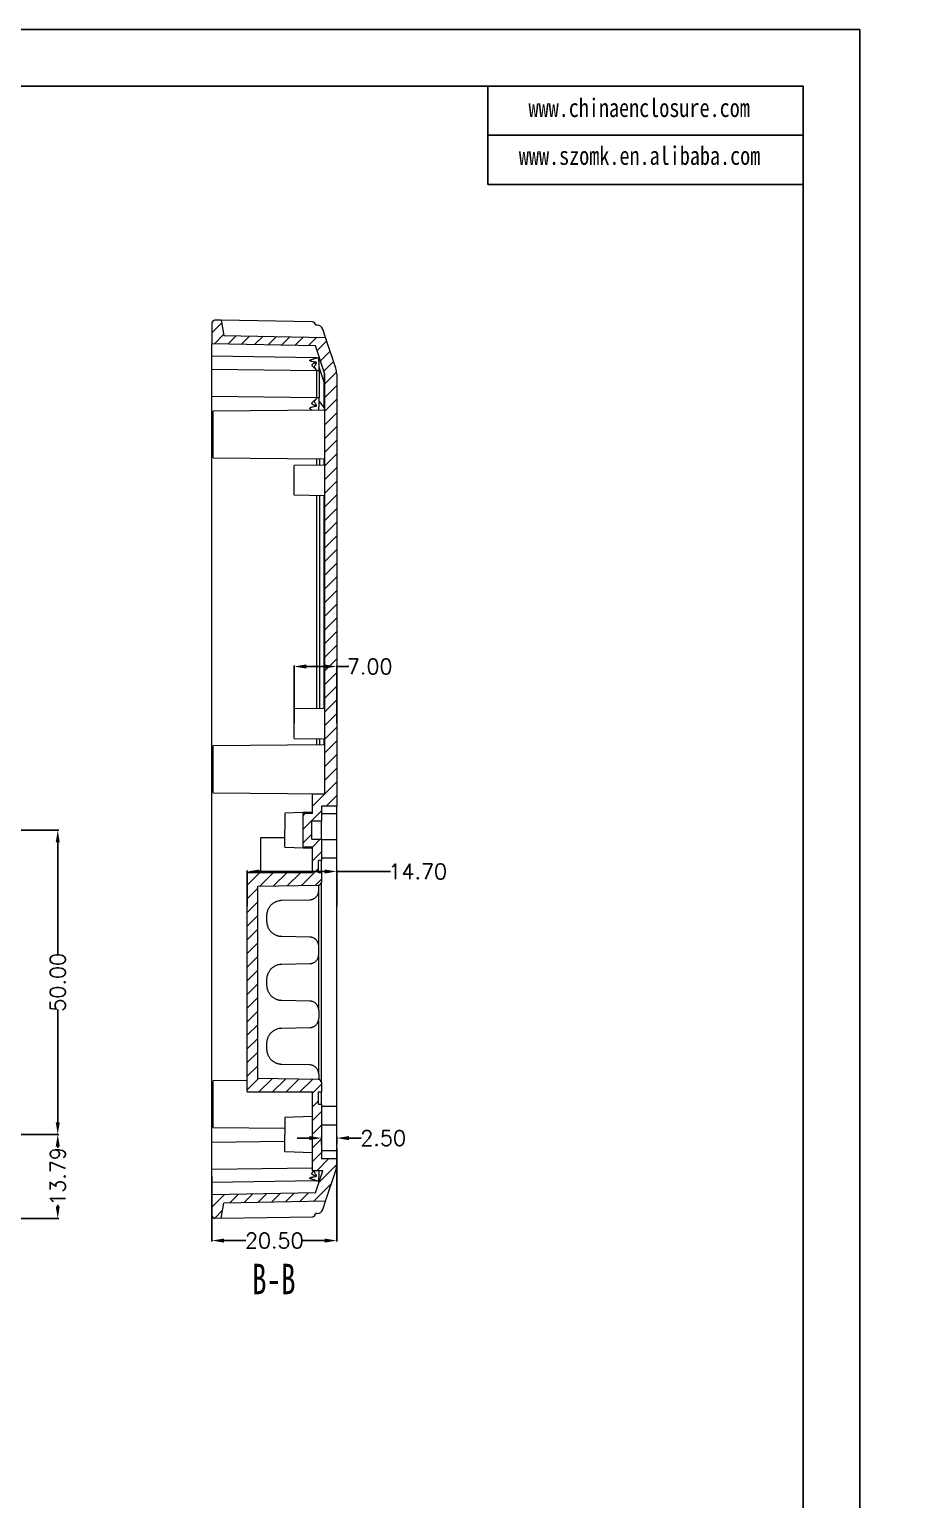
# Model space of a CAD drawing. Header units: inches. Extents: x 1127 to 4647, y 569 to 968.
# Drawn here: x 3706.3 to 3849.5, y 722.5 to 964.1 of the extents above; entities that cross this region are included whole.
import ezdxf

# ---------------------------------------------------------------- set-up
doc = ezdxf.new("R2010")
doc.units = ezdxf.units.IN
doc.layers.add('10', color=7, linetype='Continuous')
doc.layers.add('文字', color=81, linetype='Continuous')
doc.styles.add('SLDTEXTSTYLE6', font='TXT', dxfattribs={"width": 0.7})
doc.styles.get("Standard").update_dxf_attribs({"font": 'txt', "bigfont": 'gbcbig.shx'})
doc.styles.add('宋体', font='', dxfattribs={"width": 0.8, "height": 3.5})
doc.styles.get('宋体').set_extended_font_data('SimSun')
doc.dimstyles.new('2.5', dxfattribs={"dimtxt": 2.5, "dimasz": 2, "dimexe": 0.18, "dimexo": 0.0625, "dimgap": 0.09, "dimtad": 0, "dimzin": 0, "dimdsep": 46, "dimtxsty": 'Standard', "dimcen": 2, "dimadec": 0, "dimazin": 0, "dimtfac": 1, "dimtofl": 0, "dimtmove": 0, "dimatfit": 3, "dimfxl": 1, "dimtolj": 1, "dimtzin": 0, "dimarcsym": 0})

# ---------------------------------------------------------------- blocks, each defined once
blk = doc.blocks.new('*D204')
at = {"color": 0, "lineweight": -2}
for p, q in [((3681.33, 782.48), (3711.13, 782.48)), ((3710.95, 780.48), (3710.95, 780.26)), ((3710.95, 770.69), (3710.95, 770.91)), ((3675.39, 768.69), (3711.13, 768.69)), ((4519.34, 752.72), (4519.34, 719.38)), ((4588.66, 752.72), (4588.66, 719.38)), ((4521.34, 719.56), (4548.91, 719.56)), ((4586.66, 719.56), (4559.09, 719.56))]:
    blk.add_line(p, q, dxfattribs=at)
at = {"color": 0}
for points in [[(3710.62, 780.48), (3711.28, 780.48), (3710.95, 782.48)], [(3710.62, 770.69), (3711.28, 770.69), (3710.95, 768.69)], [(4521.34, 719.89), (4521.34, 719.22), (4519.34, 719.56)], [(4586.66, 719.89), (4586.66, 719.22), (4588.66, 719.56)]]:
    blk.add_solid(points, dxfattribs=at)
at = {"layer": 'Defpoints', "color": 0}
for p in [(3681.26, 782.48), (3710.95, 782.48), (3675.33, 768.69), (4519.34, 752.78), (4588.66, 752.78), (4588.66, 719.56)]:
    blk.add_point(p, dxfattribs=at)
at = {"color": 0, "insert": (3710.95, 775.58), "char_height": 2.5, "attachment_point": 5, "rotation": 90}
blk.add_mtext('\\A1;13.79', dxfattribs=at)
at = {"color": 0, "insert": (4554, 719.56), "char_height": 2.5, "attachment_point": 5}
blk.add_mtext('\\A1;69.32', dxfattribs=at)
blk = doc.blocks.new('*D205')
at = {"color": 0, "lineweight": -2}
for p, q in [((3681.33, 832.48), (3711.13, 832.48)), ((3710.95, 830.48), (3710.95, 811.94)), ((3710.95, 784.48), (3710.95, 803.01)), ((4555.47, 787.24), (4608.05, 787.24)), ((4607.87, 785.24), (4607.87, 771.15)), ((3681.33, 782.48), (3711.13, 782.48)), ((4607.87, 731.92), (4607.87, 760.97)), ((4555.47, 729.92), (4608.05, 729.92))]:
    blk.add_line(p, q, dxfattribs=at)
at = {"color": 0}
for points in [[(3710.62, 830.48), (3711.28, 830.48), (3710.95, 832.48)], [(4607.54, 785.24), (4608.21, 785.24), (4607.87, 787.24)], [(3710.62, 784.48), (3711.28, 784.48), (3710.95, 782.48)], [(4607.54, 731.92), (4608.21, 731.92), (4607.87, 729.92)]]:
    blk.add_solid(points, dxfattribs=at)
at = {"layer": 'Defpoints', "color": 0}
for p in [(3681.26, 832.48), (3710.95, 832.48), (4555.41, 787.24), (4607.87, 787.24), (3681.26, 782.48), (4555.41, 729.92)]:
    blk.add_point(p, dxfattribs=at)
at = {"color": 0, "char_height": 2.5, "attachment_point": 5, "rotation": 90}
for s, insert in [('\\A1;50.00', (3710.95, 807.48)), ('\\A1;57.32', (4607.87, 766.06))]:
    blk.add_mtext(s, dxfattribs=dict(at, insert=insert))
blk = doc.blocks.new('*D206')
at = {"color": 0, "lineweight": -2}
for p, q in [((3628.7, 842.48), (3596.49, 842.48)), ((3596.67, 840.48), (3596.67, 819.65)), ((3596.67, 789.48), (3596.67, 810.31)), ((3610.46, 787.48), (3596.49, 787.48)), ((4531.5, 733.52), (4531.5, 724.5)), ((4576.5, 733.52), (4576.5, 724.5)), ((4533.5, 724.68), (4549.33, 724.68)), ((4574.5, 724.68), (4558.68, 724.68))]:
    blk.add_line(p, q, dxfattribs=at)
at = {"color": 0}
for points in [[(3596.34, 840.48), (3597, 840.48), (3596.67, 842.48)], [(3596.34, 789.48), (3597, 789.48), (3596.67, 787.48)], [(4533.5, 725.01), (4533.5, 724.34), (4531.5, 724.68)], [(4574.5, 725.01), (4574.5, 724.34), (4576.5, 724.68)]]:
    blk.add_solid(points, dxfattribs=at)
at = {"layer": 'Defpoints', "color": 0}
for p in [(3596.67, 842.48), (3628.76, 842.48), (3610.52, 787.48), (4531.5, 733.58), (4576.5, 733.58), (4576.5, 724.68)]:
    blk.add_point(p, dxfattribs=at)
at = {"color": 0, "insert": (3596.67, 814.98), "char_height": 2.5, "attachment_point": 5, "rotation": 90}
blk.add_mtext('\\A1;55.00', dxfattribs=at)
at = {"color": 0, "insert": (4554, 724.68), "char_height": 2.5, "attachment_point": 5}
blk.add_mtext('\\A1;45.00', dxfattribs=at)
blk = doc.blocks.new('*D207')
at = {"color": 0, "lineweight": -2}
for p, q in [((3628.7, 897.48), (3596.31, 897.48)), ((3596.49, 895.48), (3596.49, 874.65)), ((3596.49, 844.48), (3596.49, 865.31)), ((3628.7, 842.48), (3596.31, 842.48)), ((4576.56, 783.58), (4598.41, 783.58)), ((4598.23, 781.58), (4598.23, 763.05)), ((4598.23, 735.58), (4598.23, 754.12)), ((4576.56, 733.58), (4598.41, 733.58))]:
    blk.add_line(p, q, dxfattribs=at)
at = {"color": 0}
for points in [[(3596.16, 895.48), (3596.82, 895.48), (3596.49, 897.48)], [(3596.16, 844.48), (3596.82, 844.48), (3596.49, 842.48)], [(4597.9, 781.58), (4598.56, 781.58), (4598.23, 783.58)], [(4597.9, 735.58), (4598.56, 735.58), (4598.23, 733.58)]]:
    blk.add_solid(points, dxfattribs=at)
at = {"layer": 'Defpoints', "color": 0}
for p in [(3596.49, 897.48), (3628.76, 897.48), (3628.76, 842.48), (4576.5, 783.58), (4598.23, 783.58), (4576.5, 733.58)]:
    blk.add_point(p, dxfattribs=at)
at = {"color": 0, "char_height": 2.5, "attachment_point": 5, "rotation": 90}
for s, insert in [('\\A1;55.00', (3596.49, 869.98)), ('\\A1;50.00', (4598.23, 758.58))]:
    blk.add_mtext(s, dxfattribs=dict(at, insert=insert))
blk = doc.blocks.new('*D208')
at = {"color": 0, "lineweight": -2}
for p, q in [((3628.7, 787.48), (3605.83, 787.48)), ((3606.01, 785.48), (3606.01, 782.76)), ((4531.5, 781.58), (4531.5, 785.58)), ((4529.5, 783.58), (4533.5, 783.58)), ((4533.69, 777.46), (4533.01, 779.34)), ((3606.01, 770.69), (3606.01, 773.41)), ((3636.42, 768.69), (3605.83, 768.69))]:
    blk.add_line(p, q, dxfattribs=at)
at = {"color": 0}
for points in [[(3605.68, 785.48), (3606.35, 785.48), (3606.01, 787.48)], [(4533.33, 779.45), (4532.7, 779.23), (4532.34, 781.23)], [(3605.68, 770.69), (3606.35, 770.69), (3606.01, 768.69)]]:
    blk.add_solid(points, dxfattribs=at)
at = {"layer": 'Defpoints', "color": 0}
for p in [(3606.01, 787.48), (3628.76, 787.48), (4530.66, 785.93), (4532.34, 781.23), (3636.48, 768.69)]:
    blk.add_point(p, dxfattribs=at)
at = {"color": 0, "char_height": 2.5, "attachment_point": 5}
for s, insert, rotation in [('\\A1;18.79', (3606.01, 778.08), 90), ('\\A1;∅5.00', (4535.26, 773.06), 289.6404)]:
    blk.add_mtext(s, dxfattribs=dict(at, insert=insert, rotation=rotation))
blk = doc.blocks.new('*D209')
at = {"color": 0, "lineweight": -2}
for p, q in [((3655.77, 838.27), (3657.16, 835.59)), ((3658.76, 830.48), (3658.76, 834.48)), ((3656.76, 832.48), (3660.76, 832.48)), ((4531.5, 781.58), (4531.5, 785.58)), ((4529.5, 783.58), (4533.5, 783.58)), ((4536.71, 782.6), (4534.74, 782.97))]:
    blk.add_line(p, q, dxfattribs=at)
at = {"color": 0}
for points in [[(3657.45, 835.74), (3656.86, 835.43), (3658.07, 833.81)], [(4534.81, 783.3), (4534.68, 782.64), (4532.78, 783.34)]]:
    blk.add_solid(points, dxfattribs=at)
at = {"layer": 'Defpoints', "color": 0}
for p in [(3658.07, 833.81), (3659.45, 831.15), (4530.22, 783.82), (4532.78, 783.34)]:
    blk.add_point(p, dxfattribs=at)
at = {"color": 0, "char_height": 2.5, "attachment_point": 5}
for s, insert, rotation in [('\\A1;∅3.00', (3653.62, 842.43), 297.335), ('\\A1;∅2.60', (4541.51, 781.69), 349.3004)]:
    blk.add_mtext(s, dxfattribs=dict(at, insert=insert, rotation=rotation))
blk = doc.blocks.new('*D210')
at = {"color": 0, "lineweight": -2}
for p, q in [((3638.45, 838.66), (3637.46, 835.87)), ((3636.26, 830.48), (3636.26, 834.48)), ((3634.26, 832.48), (3638.26, 832.48)), ((4336.59, 744.87), (4336.59, 719.97)), ((4405.9, 744.87), (4405.9, 719.97)), ((4338.59, 720.15), (4366.16, 720.15)), ((4403.9, 720.15), (4376.34, 720.15))]:
    blk.add_line(p, q, dxfattribs=at)
at = {"color": 0}
for points in [[(3637.15, 835.98), (3637.78, 835.76), (3636.8, 833.99)], [(4338.59, 720.48), (4338.59, 719.82), (4336.59, 720.15)], [(4403.9, 720.48), (4403.9, 719.82), (4405.9, 720.15)]]:
    blk.add_solid(points, dxfattribs=at)
at = {"layer": 'Defpoints', "color": 0}
for p in [(3636.8, 833.99), (3635.73, 830.97), (4336.59, 744.93), (4405.9, 744.93), (4405.9, 720.15)]:
    blk.add_point(p, dxfattribs=at)
at = {"color": 0, "insert": (3640.07, 843.26), "char_height": 2.5, "attachment_point": 5, "rotation": 70.5473}
blk.add_mtext('\\A1;∅3.20', dxfattribs=at)
at = {"color": 0, "insert": (4371.25, 720.15), "char_height": 2.5, "attachment_point": 5}
blk.add_mtext('\\A1;69.32', dxfattribs=at)
blk = doc.blocks.new('*D211')
at = {"color": 0, "lineweight": -2}
for p, q in [((3683.58, 837.88), (3686.76, 831.51)), ((3688.76, 825.48), (3688.76, 829.48)), ((3686.76, 827.48), (3690.76, 827.48)), ((4397.73, 787.24), (4429.07, 787.24)), ((4428.89, 785.24), (4428.89, 759.85)), ((4428.89, 731.92), (4428.89, 749.67)), ((4397.73, 729.92), (4429.07, 729.92))]:
    blk.add_line(p, q, dxfattribs=at)
at = {"color": 0}
for points in [[(3687.06, 831.66), (3686.46, 831.36), (3687.65, 829.72)], [(4428.56, 785.24), (4429.23, 785.24), (4428.89, 787.24)], [(4428.56, 731.92), (4429.23, 731.92), (4428.89, 729.92)]]:
    blk.add_solid(points, dxfattribs=at)
at = {"layer": 'Defpoints', "color": 0}
for p in [(3687.65, 829.72), (3689.88, 825.24), (4397.67, 787.24), (4428.89, 787.24), (4397.67, 729.92)]:
    blk.add_point(p, dxfattribs=at)
at = {"color": 0, "char_height": 2.5, "attachment_point": 5}
for s, insert, rotation in [('\\A1;∅5.00', (3681.5, 842.07), 296.4693), ('\\A1;57.32', (4428.89, 754.76), 90)]:
    blk.add_mtext(s, dxfattribs=dict(at, insert=insert, rotation=rotation))
blk = doc.blocks.new('*D212')
at = {"color": 0, "lineweight": -2}
for p, q in [((3749.75, 850.04), (3749.75, 859.55)), ((3751.75, 859.37), (3754.75, 859.37)), ((3756.75, 850.04), (3756.75, 859.55)), ((3756.75, 859.37), (3758.75, 859.37)), ((4401.31, 778.43), (4416.25, 778.43)), ((4416.07, 776.43), (4416.07, 753.96)), ((4416.07, 740.58), (4416.07, 743.78)), ((4401.31, 738.58), (4416.25, 738.58))]:
    blk.add_line(p, q, dxfattribs=at)
at = {"color": 0}
for points in [[(3751.75, 859.71), (3751.75, 859.04), (3749.75, 859.37)], [(3754.75, 859.71), (3754.75, 859.04), (3756.75, 859.37)], [(4415.74, 776.43), (4416.41, 776.43), (4416.07, 778.43)], [(4415.74, 740.58), (4416.41, 740.58), (4416.07, 738.58)]]:
    blk.add_solid(points, dxfattribs=at)
at = {"layer": 'Defpoints', "color": 0}
for p in [(3756.75, 859.37), (3749.75, 849.98), (3756.75, 849.98), (4401.25, 778.43), (4416.07, 778.43), (4401.25, 738.58)]:
    blk.add_point(p, dxfattribs=at)
at = {"color": 0, "insert": (3762.17, 859.37), "char_height": 2.5, "attachment_point": 5}
blk.add_mtext('\\A1;7.00', dxfattribs=at)
at = {"color": 0, "insert": (4416.07, 748.87), "char_height": 2.5, "attachment_point": 5, "rotation": 90}
blk.add_mtext('\\A1;39.85', dxfattribs=at)
blk = doc.blocks.new('*D213')
at = {"color": 0, "lineweight": -2}
for p, q in [((3752.25, 781.89), (3750.25, 781.89)), ((3754.25, 780.82), (3754.25, 782.07)), ((3756.75, 780.82), (3756.75, 782.07)), ((3758.75, 781.89), (3760.75, 781.89)), ((4341.25, 738.52), (4341.25, 723.14)), ((4401.25, 738.52), (4401.25, 723.14)), ((4343.25, 723.32), (4366.78, 723.32)), ((4399.25, 723.32), (4375.71, 723.32))]:
    blk.add_line(p, q, dxfattribs=at)
at = {"color": 0}
for points in [[(3752.25, 782.22), (3752.25, 781.55), (3754.25, 781.89)], [(3758.75, 782.22), (3758.75, 781.55), (3756.75, 781.89)], [(4343.25, 723.66), (4343.25, 722.99), (4341.25, 723.32)], [(4399.25, 723.66), (4399.25, 722.99), (4401.25, 723.32)]]:
    blk.add_solid(points, dxfattribs=at)
at = {"layer": 'Defpoints', "color": 0}
for p in [(3754.25, 780.76), (3756.75, 781.89), (3756.75, 780.76), (4341.25, 738.58), (4401.25, 738.58), (4401.25, 723.32)]:
    blk.add_point(p, dxfattribs=at)
at = {"color": 0, "char_height": 2.5, "attachment_point": 5}
for s, insert in [('\\A1;2.50', (3764.38, 781.89)), ('\\A1;60.00', (4371.25, 723.32))]:
    blk.add_mtext(s, dxfattribs=dict(at, insert=insert))
blk = doc.blocks.new('*D214')
at = {"color": 0, "lineweight": -2}
for p, q in [((3756.75, 780.23), (3756.75, 764.87)), ((3736.25, 775.6), (3736.25, 764.87)), ((3738.25, 765.05), (3741.83, 765.05)), ((3754.75, 765.05), (3751.17, 765.05)), ((4348.75, 733.52), (4348.75, 727.12)), ((4393.75, 733.52), (4393.75, 727.12)), ((4350.75, 727.3), (4366.57, 727.3)), ((4391.75, 727.3), (4375.92, 727.3))]:
    blk.add_line(p, q, dxfattribs=at)
at = {"color": 0}
for points in [[(3738.25, 765.38), (3738.25, 764.71), (3736.25, 765.05)], [(3754.75, 765.38), (3754.75, 764.71), (3756.75, 765.05)], [(4350.75, 727.64), (4350.75, 726.97), (4348.75, 727.3)], [(4391.75, 727.64), (4391.75, 726.97), (4393.75, 727.3)]]:
    blk.add_solid(points, dxfattribs=at)
at = {"layer": 'Defpoints', "color": 0}
for p in [(3756.75, 780.29), (3736.25, 775.67), (3736.25, 765.05), (4348.75, 733.58), (4393.75, 733.58), (4393.75, 727.3)]:
    blk.add_point(p, dxfattribs=at)
at = {"color": 0, "char_height": 2.5, "attachment_point": 5}
for s, insert in [('\\A1;20.50', (3746.5, 765.05)), ('\\A1;45.00', (4371.25, 727.3))]:
    blk.add_mtext(s, dxfattribs=dict(at, insert=insert))
blk = doc.blocks.new('*D215')
at = {"color": 0, "lineweight": -2}
for p, q in [((3742.05, 819.98), (3742.05, 825.87)), ((3744.05, 825.69), (3754.75, 825.69)), ((3756.75, 819.98), (3756.75, 825.87)), ((3756.75, 825.69), (3765.59, 825.69)), ((4393.81, 783.58), (4422.73, 783.58)), ((4422.55, 781.58), (4422.55, 765.42)), ((4422.55, 735.58), (4422.55, 756.49)), ((4393.81, 733.58), (4422.73, 733.58))]:
    blk.add_line(p, q, dxfattribs=at)
at = {"color": 0}
for points in [[(3744.05, 826.02), (3744.05, 825.35), (3742.05, 825.69)], [(3754.75, 826.02), (3754.75, 825.35), (3756.75, 825.69)], [(4422.22, 781.58), (4422.89, 781.58), (4422.55, 783.58)], [(4422.22, 735.58), (4422.89, 735.58), (4422.55, 733.58)]]:
    blk.add_solid(points, dxfattribs=at)
at = {"layer": 'Defpoints', "color": 0}
for p in [(3756.75, 825.69), (3742.05, 819.91), (3756.75, 819.91), (4393.75, 783.58), (4393.75, 733.58), (4422.55, 733.58)]:
    blk.add_point(p, dxfattribs=at)
at = {"color": 0, "insert": (3770.05, 825.69), "char_height": 2.5, "attachment_point": 5}
blk.add_mtext('\\A1;14.70', dxfattribs=at)
at = {"color": 0, "insert": (4422.55, 760.96), "char_height": 2.5, "attachment_point": 5, "rotation": 90}
blk.add_mtext('\\A1;50.00', dxfattribs=at)

msp = doc.modelspace()

# ---------------------------------------------------------------- hatches: boundary and pattern name
at = {"linetype": 'Continuous', "lineweight": 0}
h = msp.add_hatch(dxfattribs=at)
h.set_pattern_fill('ANSI31', color=4, scale=0.5, style=0)
edge = h.paths.add_edge_path(flags=0)
edge.add_line((3738.217, 913.744), (3737.761, 916.252))
edge.add_line((3737.761, 916.252), (3736.76, 916.27))
edge.add_arc((3736.751, 915.77), 0.5, 89, 180)
edge.add_line((3736.251, 915.77), (3736.251, 912.378))
edge.add_line((3736.251, 912.378), (3753.266, 912.081))
edge.add_line((3753.266, 912.081), (3754.7, 907.751))
edge.add_arc((3753.751, 907.437), 1, 0, 18.33287, ccw=False)
edge.add_line((3754.751, 907.437), (3754.751, 838.437))
edge.add_line((3754.751, 838.437), (3752.751, 838.437))
edge.add_line((3752.751, 838.437), (3752.751, 835.229))
edge.add_line((3752.751, 835.229), (3751.251, 835.229))
edge.add_line((3751.251, 835.229), (3751.251, 829.729))
edge.add_line((3751.251, 829.729), (3752.751, 829.729))
edge.add_line((3752.751, 829.729), (3752.751, 825.479))
edge.add_line((3752.751, 825.479), (3742.051, 825.479))
edge.add_line((3742.051, 825.479), (3742.051, 789.479))
edge.add_line((3742.051, 789.479), (3752.751, 789.479))
edge.add_line((3752.751, 789.479), (3752.751, 776.521))
edge.add_line((3752.751, 776.521), (3754.473, 776.521))
edge.add_line((3754.473, 776.521), (3753.266, 772.876))
edge.add_line((3753.266, 772.876), (3736.251, 772.579))
edge.add_line((3736.251, 772.579), (3736.251, 769.187))
edge.add_arc((3736.751, 769.187), 0.5, 180, 271)
edge.add_line((3736.76, 768.687), (3737.761, 768.705))
edge.add_line((3737.761, 768.705), (3738.217, 771.213))
edge.add_line((3738.217, 771.213), (3754.918, 771.505))
edge.add_line((3754.918, 771.505), (3756.599, 776.577))
edge.add_arc((3753.751, 777.521), 3, 341.66713, 360)
edge.add_line((3756.751, 777.521), (3756.751, 778.521))
edge.add_line((3756.751, 778.521), (3754.251, 778.521))
edge.add_line((3754.251, 778.521), (3754.251, 787.479))
edge.add_line((3754.251, 787.479), (3753.751, 787.479))
edge.add_line((3753.751, 787.479), (3753.751, 789.479))
edge.add_line((3753.751, 789.479), (3754.251, 789.479))
edge.add_line((3754.251, 789.479), (3754.251, 791.002))
edge.add_arc((3753.751, 791.002), 0.5, 0, 89)
edge.add_line((3753.76, 791.502), (3743.801, 791.676))
edge.add_line((3743.801, 791.676), (3743.801, 823.282))
edge.add_line((3743.801, 823.282), (3753.76, 823.455))
edge.add_arc((3753.751, 823.955), 0.5, 271, 360)
edge.add_line((3754.251, 823.955), (3754.251, 825.479))
edge.add_line((3754.251, 825.479), (3753.751, 825.479))
edge.add_line((3753.751, 825.479), (3753.751, 827.479))
edge.add_line((3753.751, 827.479), (3754.251, 827.479))
edge.add_line((3754.251, 827.479), (3754.251, 830.979))
edge.add_line((3754.251, 830.979), (3752.651, 830.979))
edge.add_line((3752.651, 830.979), (3752.651, 833.979))
edge.add_line((3752.651, 833.979), (3754.251, 833.979))
edge.add_line((3754.251, 833.979), (3754.251, 836.437))
edge.add_line((3754.251, 836.437), (3756.751, 836.437))
edge.add_line((3756.751, 836.437), (3756.751, 907.437))
edge.add_arc((3753.751, 907.437), 3, 0, 18.33287)
edge.add_line((3756.599, 908.38), (3754.918, 913.452))
edge.add_line((3754.918, 913.452), (3738.217, 913.744))

# ---------------------------------------------------------------- linework, layer by layer
for p, q in [((3289.505, 964.052), (3842.625, 964.052)), ((3842.625, 964.052), (3842.625, 572.957)), ((3303.818, 954.74), (3833.314, 954.74)), ((3781.581, 954.74), (3781.581, 938.574)), ((3833.314, 954.74), (3833.314, 582.269)), ((3781.581, 946.657), (3833.314, 946.657)), ((3781.581, 938.574), (3833.314, 938.574))]:
    msp.add_line(p, q)
at = {"color": 7, "linetype": 'Continuous', "lineweight": 15}
for p, q in [((3736.251, 915.77), (3736.251, 912.378)), ((3737.761, 916.252), (3736.76, 916.27)), ((3737.761, 916.252), (3738.217, 913.744)), ((3752.76, 915.991), (3737.761, 916.252)), ((3738.217, 913.744), (3754.918, 913.452)), ((3753.251, 915.491), (3753.251, 915.482)), ((3753.543, 915.477), (3753.251, 915.482)), ((3754.918, 913.452), (3754.474, 914.791)), ((3756.599, 908.38), (3754.918, 913.452)), ((3753.266, 912.081), (3736.251, 912.378)), ((3736.251, 910.379), (3736.251, 912.378)), ((3754.7, 907.751), (3753.266, 912.081)), ((3753.438, 910.079), (3736.251, 910.379)), ((3753.438, 910.079), (3753.929, 910.079)), ((3754.701, 906.096), (3753.883, 908.565)), ((3753.883, 907.991), (3753.883, 908.565)), ((3736.251, 908.203), (3753.438, 907.991)), ((3736.251, 903.715), (3736.251, 908.203)), ((3753.438, 907.991), (3753.883, 907.991)), ((3753.438, 907.991), (3753.438, 903.503)), ((3753.883, 907.991), (3753.883, 903.503)), ((3754.701, 901.898), (3754.701, 906.096)), ((3754.751, 907.437), (3754.751, 838.437)), ((3756.751, 907.437), (3756.751, 836.437)), ((3753.438, 903.503), (3736.251, 903.715)), ((3753.883, 903.503), (3753.438, 903.503)), ((3753.883, 902.93), (3753.883, 903.503)), ((3754.751, 901.479), (3736.448, 901.319)), ((3753.883, 902.93), (3754.701, 901.898)), ((3736.251, 784.494), (3736.251, 900.463)), ((3736.448, 893.638), (3754.751, 893.479)), ((3754.751, 892.479), (3749.748, 892.391)), ((3753.929, 893.486), (3753.929, 892.464)), ((3749.748, 887.566), (3754.751, 887.479)), ((3753.929, 887.493), (3753.929, 852.464)), ((3754.751, 852.479), (3749.748, 852.391)), ((3754.751, 846.479), (3736.448, 846.319)), ((3749.748, 847.566), (3754.751, 847.479)), ((3753.929, 847.493), (3753.929, 846.471)), ((3736.448, 838.638), (3754.751, 838.479)), ((3752.751, 835.229), (3752.751, 838.437)), ((3752.751, 838.437), (3754.751, 838.437)), ((3753.929, 838.486), (3753.929, 838.437)), ((3756.751, 836.437), (3754.251, 836.437)), ((3754.251, 836.437), (3754.251, 833.979)), ((3752.751, 835.426), (3748.248, 835.269)), ((3748.251, 835.269), (3748.251, 832.479)), ((3751.251, 829.729), (3751.251, 835.229)), ((3752.751, 835.229), (3751.251, 835.229)), ((3754.251, 833.979), (3752.651, 833.979)), ((3752.651, 830.979), (3752.651, 833.979)), ((3756.751, 835.167), (3754.251, 835.167)), ((3754.251, 830.979), (3754.251, 833.979)), ((3756.751, 830.969), (3756.751, 835.167)), ((3748.251, 831.229), (3744.251, 831.229)), ((3752.651, 830.979), (3754.251, 830.979)), ((3754.251, 830.979), (3754.251, 827.479)), ((3748.248, 829.688), (3752.751, 829.531)), ((3751.251, 829.729), (3752.751, 829.729)), ((3752.751, 825.479), (3752.751, 829.729)), ((3754.251, 830.969), (3756.751, 830.969)), ((3754.251, 827.479), (3753.751, 827.479)), ((3753.751, 825.479), (3753.751, 827.479)), ((3756.751, 827.899), (3754.251, 827.899)), ((3754.251, 825.479), (3754.251, 827.479)), ((3756.751, 787.059), (3756.751, 827.899)), ((3742.051, 789.479), (3742.051, 825.479)), ((3752.751, 825.479), (3742.051, 825.479)), ((3754.251, 825.479), (3753.751, 825.479)), ((3754.251, 825.479), (3754.251, 823.955)), ((3754.263, 825.018), (3754.251, 825.018)), ((3754.251, 791.002), (3754.251, 823.955)), ((3743.801, 823.282), (3753.76, 823.455)), ((3743.801, 791.676), (3743.801, 823.282)), ((3753.801, 822.553), (3753.801, 823.458)), ((3747.757, 820.973), (3752.327, 821.053)), ((3745.301, 817.484), (3745.301, 818.474)), ((3752.327, 814.904), (3747.757, 814.984)), ((3753.801, 812.053), (3753.801, 813.405)), ((3747.757, 810.473), (3752.327, 810.553)), ((3745.301, 806.984), (3745.301, 807.974)), ((3752.327, 804.404), (3747.757, 804.484)), ((3753.801, 802.905), (3753.801, 801.553)), ((3747.757, 799.973), (3752.327, 800.053)), ((3745.301, 796.484), (3745.301, 797.474)), ((3752.327, 793.904), (3747.757, 793.984)), ((3753.801, 792.405), (3753.801, 791.499)), ((3742.051, 791.368), (3736.448, 791.319)), ((3753.76, 791.502), (3743.801, 791.676)), ((3754.251, 791.002), (3754.251, 789.479)), ((3742.051, 789.479), (3752.751, 789.479)), ((3752.751, 776.521), (3752.751, 789.479)), ((3753.751, 789.479), (3754.251, 789.479)), ((3753.751, 787.479), (3753.751, 789.479)), ((3754.251, 789.888), (3754.263, 789.889)), ((3754.251, 787.479), (3754.251, 789.479)), ((3752.751, 785.426), (3748.248, 785.269)), ((3748.251, 785.269), (3748.251, 782.479)), ((3753.751, 787.479), (3754.251, 787.479)), ((3754.251, 787.479), (3754.251, 778.521)), ((3756.751, 787.059), (3754.251, 787.059)), ((3736.448, 783.638), (3748.251, 783.535)), ((3756.751, 783.988), (3754.251, 783.988)), ((3756.751, 779.79), (3756.751, 783.988)), ((3736.251, 776.754), (3736.251, 781.242)), ((3748.248, 779.688), (3752.751, 779.531)), ((3756.751, 779.79), (3754.251, 779.79)), ((3754.251, 778.521), (3756.751, 778.521)), ((3756.751, 778.521), (3756.751, 777.521)), ((3754.473, 776.521), (3752.751, 776.521)), ((3753.266, 772.876), (3754.473, 776.521)), ((3753.883, 776.392), (3753.883, 776.521)), ((3754.918, 771.505), (3756.599, 776.577)), ((3753.438, 774.879), (3736.251, 774.579)), ((3736.251, 772.579), (3736.251, 774.579)), ((3753.438, 774.879), (3753.929, 774.879)), ((3753.266, 772.876), (3736.251, 772.579)), ((3736.251, 772.579), (3736.251, 769.187)), ((3737.761, 768.705), (3738.217, 771.213)), ((3754.918, 771.505), (3738.217, 771.213)), ((3754.474, 770.166), (3754.918, 771.505)), ((3737.761, 768.705), (3736.76, 768.687)), ((3737.761, 768.705), (3752.76, 768.967)), ((3753.543, 769.48), (3753.251, 769.475)), ((3753.251, 769.467), (3753.251, 769.475))]:
    msp.add_line(p, q, dxfattribs=at)
at = {"color": 8, "linetype": 'Continuous', "lineweight": 15}
for p, q in [((3754.701, 901.898), (3754.703, 901.478)), ((3736.251, 900.463), (3736.451, 900.463)), ((3753.438, 893.49), (3753.438, 892.456)), ((3754.7, 892.478), (3754.7, 893.479)), ((3753.438, 887.502), (3753.438, 852.456)), ((3754.7, 852.478), (3754.7, 887.48)), ((3753.438, 847.502), (3753.438, 846.467)), ((3754.7, 846.478), (3754.7, 847.48)), ((3753.438, 838.49), (3753.438, 838.437)), ((3754.7, 838.437), (3754.7, 838.479)), ((3753.751, 822.288), (3753.751, 813.669)), ((3753.751, 811.788), (3753.751, 803.169)), ((3753.751, 801.288), (3753.751, 792.669)), ((3736.451, 784.494), (3736.251, 784.494)), ((3736.251, 781.242), (3748.251, 781.39)), ((3752.751, 776.958), (3736.251, 776.754)), ((3753.883, 776.392), (3753.925, 776.521))]:
    msp.add_line(p, q, dxfattribs=at)
at = {"color": 7, "linetype": 'Continuous', "lineweight": 15}
for centre, radius, start, end in [((3736.751, 915.77), 0.5, 89, 180), ((3752.751, 915.491), 0.5, 0, 89), ((3753.525, 914.477), 1, 18.33287, 89), ((3753.751, 907.437), 3, 0, 18.33287), ((3753.751, 907.437), 1, 0, 18.33287), ((3754.229, 905.872), 0.522, 0.24538, 25.40448), ((3754.229, 901.674), 0.522, 0.24538, 25.40448), ((3753.751, 823.955), 0.5, 271, 0), ((3753.751, 791.002), 0.5, 0, 89), ((3753.751, 777.521), 3, 341.66713, 0), ((3736.751, 769.187), 0.5, 180, 271), ((3753.525, 770.48), 1, 271, 341.66713)]:
    msp.add_arc(centre, radius, start, end, dxfattribs=at)
for points, knots in [([(3736.251, 908.203), (3736.251, 908.316), (3736.251, 908.539), (3736.251, 908.819), (3736.251, 909.044), (3736.251, 909.214), (3736.251, 909.385), (3736.251, 909.734), (3736.251, 910.057), (3736.251, 910.254), (3736.251, 910.325), (3736.251, 910.37), (3736.251, 910.376), (3736.251, 910.379)], [0, 0, 0, 0, 0.1185113, 0.2362249, 0.294292, 0.3523592, 0.4112761, 0.4725006, 0.7336948, 0.8000569, 0.8671636, 0.9336847, 1, 1, 1, 1]), ([(3753.417, 909.337), (3753.366, 909.348), (3753.243, 909.375), (3752.994, 909.419), (3752.763, 909.461), (3752.584, 909.509), (3752.494, 909.537), (3752.415, 909.569), (3752.355, 909.608), (3752.329, 909.647), (3752.338, 909.686), (3752.376, 909.72), (3752.438, 909.754), (3752.51, 909.783), (3752.593, 909.811), (3752.702, 909.844), (3752.844, 909.882), (3752.995, 909.929), (3753.129, 909.976), (3753.244, 910.017), (3753.332, 910.048), (3753.393, 910.067), (3753.431, 910.077), (3753.436, 910.078), (3753.438, 910.079)], [0, 0, 0, 0, 0.05207998, 0.12422486, 0.24856392, 0.28291497, 0.31092647, 0.34571166, 0.3732176, 0.39308895, 0.4128077, 0.43613736, 0.46346019, 0.49907117, 0.52563474, 0.56205335, 0.62494584, 0.688179, 0.74975951, 0.81291496, 0.87472714, 0.92148731, 0.96293297, 1, 1, 1, 1]), ([(3753.438, 907.991), (3753.437, 908.004), (3753.435, 908.03), (3753.422, 908.07), (3753.401, 908.112), (3753.371, 908.155), (3753.323, 908.212), (3753.246, 908.286), (3753.145, 908.371), (3753.035, 908.458), (3752.928, 908.546), (3752.832, 908.635), (3752.746, 908.731), (3752.691, 908.833), (3752.689, 908.944), (3752.754, 909.046), (3752.861, 909.126), (3752.99, 909.193), (3753.123, 909.247), (3753.268, 909.295), (3753.365, 909.322), (3753.417, 909.337)], [0, 0, 0, 0, 0.0213406, 0.0441611, 0.0688689, 0.095786, 0.1251615, 0.1798695, 0.2504992, 0.3132935, 0.3760151, 0.4456064, 0.5013506, 0.5683108, 0.6262152, 0.6838914, 0.7512213, 0.8092976, 0.8755545, 0.9328639, 1, 1, 1, 1]), ([(3753.438, 907.991), (3753.437, 908.004), (3753.436, 908.032), (3753.425, 908.074), (3753.407, 908.119), (3753.379, 908.172), (3753.333, 908.242), (3753.273, 908.326), (3753.212, 908.412), (3753.145, 908.522), (3753.097, 908.67), (3753.169, 908.817), (3753.246, 908.924), (3753.308, 909.005), (3753.365, 909.085), (3753.41, 909.169), (3753.434, 909.254), (3753.423, 909.31), (3753.417, 909.337)], [0, 0, 0, 0, 0.0275472, 0.0573947, 0.0898688, 0.1252218, 0.175165, 0.2505149, 0.3224978, 0.3757985, 0.5000743, 0.6246946, 0.6874597, 0.7503333, 0.8184192, 0.8756884, 0.9402479, 1, 1, 1, 1]), ([(3753.883, 908.565), (3753.882, 908.653), (3753.88, 908.831), (3753.871, 909.052), (3753.86, 909.23), (3753.851, 909.352), (3753.84, 909.484), (3753.832, 909.628), (3753.824, 909.78), (3753.824, 909.911), (3753.831, 910.006), (3753.844, 910.067), (3753.858, 910.075), (3753.866, 910.079)], [0, 0, 0, 0, 0.1253213, 0.2509605, 0.3145364, 0.3764371, 0.4252124, 0.5011569, 0.6007073, 0.700438, 0.8003136, 0.9002042, 1, 1, 1, 1]), ([(3736.251, 900.463), (3736.251, 900.508), (3736.251, 900.597), (3736.251, 900.73), (3736.251, 900.863), (3736.251, 901.039), (3736.251, 901.255), (3736.251, 901.574), (3736.251, 901.955), (3736.251, 902.353), (3736.251, 902.659), (3736.251, 902.88), (3736.251, 903.096), (3736.251, 903.377), (3736.251, 903.602), (3736.251, 903.715)], [0, 0, 0, 0, 0.03309222, 0.06616714, 0.09932093, 0.13264908, 0.19951324, 0.26591532, 0.38701423, 0.52769434, 0.64777464, 0.7058191, 0.76386356, 0.88153252, 1, 1, 1, 1]), ([(3753.417, 902.157), (3753.359, 902.173), (3753.249, 902.204), (3753.099, 902.256), (3752.972, 902.308), (3752.854, 902.371), (3752.752, 902.447), (3752.686, 902.548), (3752.686, 902.659), (3752.742, 902.761), (3752.827, 902.858), (3752.924, 902.946), (3753.014, 903.019), (3753.084, 903.075), (3753.158, 903.132), (3753.244, 903.201), (3753.329, 903.285), (3753.39, 903.362), (3753.43, 903.434), (3753.435, 903.481), (3753.438, 903.503)], [0, 0, 0, 0, 0.0744974, 0.140512, 0.1984027, 0.2487012, 0.3156965, 0.373086, 0.4306702, 0.4975467, 0.5536593, 0.6223772, 0.6849173, 0.7165225, 0.748215, 0.814133, 0.871476, 0.9208447, 0.9631875, 1, 1, 1, 1]), ([(3753.417, 902.157), (3753.421, 902.171), (3753.428, 902.201), (3753.428, 902.247), (3753.421, 902.293), (3753.403, 902.351), (3753.365, 902.422), (3753.308, 902.503), (3753.245, 902.584), (3753.168, 902.688), (3753.096, 902.831), (3753.143, 902.976), (3753.21, 903.084), (3753.272, 903.169), (3753.332, 903.253), (3753.382, 903.328), (3753.413, 903.39), (3753.434, 903.448), (3753.437, 903.485), (3753.438, 903.503)], [0, 0, 0, 0, 0.0296048, 0.0600021, 0.0917294, 0.1252706, 0.1803199, 0.2500022, 0.3124967, 0.3750636, 0.4990481, 0.6235153, 0.6767289, 0.7492202, 0.8243478, 0.8749552, 0.9215084, 0.9629608, 1, 1, 1, 1]), ([(3736.451, 893.638), (3736.451, 893.639), (3736.451, 893.641), (3736.451, 893.659), (3736.451, 893.686), (3736.451, 893.725), (3736.451, 893.774), (3736.451, 893.835), (3736.451, 893.927), (3736.451, 894.063), (3736.451, 894.26), (3736.451, 894.492), (3736.451, 894.846), (3736.451, 895.358), (3736.451, 896.04), (3736.451, 896.755), (3736.451, 897.478), (3736.451, 898.203), (3736.451, 898.917), (3736.451, 899.599), (3736.451, 900.111), (3736.451, 900.465), (3736.451, 900.697), (3736.451, 900.894), (3736.451, 901.052), (3736.451, 901.173), (3736.451, 901.257), (3736.451, 901.309), (3736.451, 901.316), (3736.451, 901.319)], [0, 0, 0, 0, 0.01727185, 0.03442177, 0.05149955, 0.06855562, 0.08564061, 0.10280488, 0.12009809, 0.15225305, 0.18445169, 0.21729085, 0.25017462, 0.31580963, 0.38008072, 0.44002585, 0.50001498, 0.55996012, 0.61994926, 0.68422035, 0.74985536, 0.78269452, 0.81557829, 0.84773325, 0.8799319, 0.91006749, 0.93994402, 0.96983159, 1, 1, 1, 1]), ([(3752.691, 901.461), (3752.635, 901.503), (3752.528, 901.583), (3752.4, 901.663), (3752.345, 901.734), (3752.329, 901.773), (3752.329, 901.812), (3752.349, 901.852), (3752.394, 901.893), (3752.499, 901.953), (3752.839, 902.059), (3753.166, 902.114), (3753.417, 902.157)], [0, 0, 0, 0, 0.1232737, 0.2326091, 0.2644204, 0.2917314, 0.3168414, 0.3426501, 0.3819142, 0.4304765, 0.5618673, 1, 1, 1, 1]), ([(3753.825, 901.471), (3753.825, 901.493), (3753.824, 901.631), (3753.835, 901.962), (3753.875, 902.397), (3753.88, 902.752), (3753.883, 902.93)], [0, 0, 0, 0, 0.0381328, 0.2301762, 0.6143024, 1, 1, 1, 1]), ([(3749.751, 887.566), (3749.751, 887.566), (3749.751, 887.629), (3749.751, 887.87), (3749.751, 888.049), (3749.751, 888.496), (3749.751, 888.764), (3749.751, 889.347), (3749.751, 889.663), (3749.751, 890.294), (3749.751, 890.61), (3749.751, 891.194), (3749.751, 891.461), (3749.751, 891.908), (3749.751, 892.087), (3749.751, 892.329), (3749.751, 892.391), (3749.751, 892.391)], [0, 0, 0, 0, 0.125, 0.125, 0.25, 0.25, 0.375, 0.375, 0.5, 0.5, 0.625, 0.625, 0.75, 0.75, 0.875, 0.875, 1, 1, 1, 1]), ([(3749.751, 847.566), (3749.751, 847.566), (3749.751, 847.629), (3749.751, 847.87), (3749.751, 848.049), (3749.751, 848.496), (3749.751, 848.764), (3749.751, 849.347), (3749.751, 849.663), (3749.751, 850.294), (3749.751, 850.61), (3749.751, 851.194), (3749.751, 851.461), (3749.751, 851.908), (3749.751, 852.087), (3749.751, 852.329), (3749.751, 852.391), (3749.751, 852.391)], [0, 0, 0, 0, 0.125, 0.125, 0.25, 0.25, 0.375, 0.375, 0.5, 0.5, 0.625, 0.625, 0.75, 0.75, 0.875, 0.875, 1, 1, 1, 1]), ([(3736.451, 838.638), (3736.451, 838.639), (3736.451, 838.641), (3736.451, 838.659), (3736.451, 838.686), (3736.451, 838.725), (3736.451, 838.774), (3736.451, 838.835), (3736.451, 838.927), (3736.451, 839.063), (3736.451, 839.26), (3736.451, 839.492), (3736.451, 839.846), (3736.451, 840.358), (3736.451, 841.04), (3736.451, 841.755), (3736.451, 842.478), (3736.451, 843.203), (3736.451, 843.917), (3736.451, 844.599), (3736.451, 845.111), (3736.451, 845.465), (3736.451, 845.697), (3736.451, 845.894), (3736.451, 846.052), (3736.451, 846.173), (3736.451, 846.257), (3736.451, 846.309), (3736.451, 846.316), (3736.451, 846.319)], [0, 0, 0, 0, 0.01727185, 0.03442177, 0.05149955, 0.06855562, 0.08564061, 0.10280488, 0.12009809, 0.15225305, 0.18445169, 0.21729085, 0.25017462, 0.31580963, 0.38008072, 0.44002585, 0.50001498, 0.55996012, 0.61994926, 0.68422035, 0.74985536, 0.78269452, 0.81557829, 0.84773325, 0.8799319, 0.91006749, 0.93994402, 0.96983159, 1, 1, 1, 1]), ([(3756.751, 835.167), (3756.751, 835.37), (3756.751, 835.553), (3756.751, 835.878), (3756.751, 836.013), (3756.751, 836.229), (3756.751, 836.31), (3756.751, 836.412), (3756.751, 836.437), (3756.751, 836.437)], [0, 0, 0, 0, 0.25, 0.25, 0.5, 0.5, 0.75, 0.75, 1, 1, 1, 1]), ([(3744.251, 831.229), (3744.251, 831.215), (3744.251, 831.187), (3744.251, 830.964), (3744.251, 830.617), (3744.251, 830.147), (3744.251, 829.575), (3744.251, 828.923), (3744.251, 828.215), (3744.251, 827.478), (3744.251, 826.744), (3744.251, 826.06), (3744.251, 825.663), (3744.251, 825.479)], [0, 0, 0, 0, 0.0919847, 0.1839693, 0.275954, 0.3679386, 0.4599233, 0.5519079, 0.6438926, 0.7358772, 0.8278619, 0.9198465, 1, 1, 1, 1]), ([(3748.251, 829.688), (3748.251, 829.688), (3748.251, 829.761), (3748.251, 830.04), (3748.251, 830.247), (3748.251, 830.764), (3748.251, 831.073), (3748.251, 831.748), (3748.251, 832.113), (3748.251, 832.479)], [0, 0, 0, 0, 0.25, 0.25, 0.5, 0.5, 0.75, 0.75, 1, 1, 1, 1]), ([(3756.751, 827.899), (3756.751, 828.185), (3756.751, 828.469), (3756.751, 829.032), (3756.751, 829.305), (3756.751, 829.827), (3756.751, 830.08), (3756.751, 830.549), (3756.751, 830.767), (3756.751, 830.969)], [0, 0, 0, 0, 0.25, 0.25, 0.5, 0.5, 0.75, 0.75, 1, 1, 1, 1]), ([(3752.327, 821.053), (3752.365, 821.054), (3752.439, 821.057), (3752.55, 821.072), (3752.66, 821.094), (3752.767, 821.125), (3752.932, 821.186), (3753.145, 821.299), (3753.378, 821.494), (3753.569, 821.731), (3753.69, 821.968), (3753.759, 822.182), (3753.795, 822.366), (3753.799, 822.49), (3753.801, 822.553)], [0, 0, 0, 0, 0.0483202, 0.0962528, 0.1440676, 0.1920361, 0.2404274, 0.3701355, 0.5000713, 0.6297719, 0.7597002, 0.8399606, 0.9196407, 1, 1, 1, 1]), ([(3745.301, 818.474), (3745.302, 818.526), (3745.304, 818.63), (3745.319, 818.784), (3745.342, 818.937), (3745.376, 819.089), (3745.419, 819.238), (3745.51, 819.494), (3745.688, 819.843), (3746.006, 820.237), (3746.395, 820.562), (3746.786, 820.77), (3747.142, 820.892), (3747.447, 820.957), (3747.654, 820.968), (3747.757, 820.973)], [0, 0, 0, 0, 0.0403098, 0.0803145, 0.1201697, 0.1600326, 0.2000604, 0.2404082, 0.3701491, 0.5000325, 0.6297811, 0.7596721, 0.8399605, 0.9196504, 1, 1, 1, 1]), ([(3747.757, 814.984), (3747.705, 814.986), (3747.602, 814.99), (3747.447, 815.007), (3747.294, 815.034), (3747.144, 815.07), (3746.995, 815.116), (3746.741, 815.211), (3746.395, 815.395), (3746.006, 815.72), (3745.688, 816.114), (3745.487, 816.509), (3745.372, 816.866), (3745.312, 817.173), (3745.305, 817.38), (3745.301, 817.484)], [0, 0, 0, 0, 0.04031588, 0.08032658, 0.12018753, 0.1600559, 0.20008877, 0.24044131, 0.37019352, 0.50008082, 0.62982548, 0.75970526, 0.8399838, 0.91966252, 1, 1, 1, 1]), ([(3753.801, 813.405), (3753.8, 813.442), (3753.799, 813.517), (3753.786, 813.628), (3753.765, 813.738), (3753.736, 813.846), (3753.678, 814.011), (3753.569, 814.226), (3753.378, 814.463), (3753.145, 814.658), (3752.91, 814.783), (3752.697, 814.855), (3752.514, 814.895), (3752.39, 814.901), (3752.327, 814.904)], [0, 0, 0, 0, 0.0483128, 0.0962384, 0.1440465, 0.1920087, 0.2403943, 0.3700911, 0.500023, 0.6297275, 0.7596671, 0.8399372, 0.9196286, 1, 1, 1, 1]), ([(3752.327, 810.553), (3752.365, 810.554), (3752.439, 810.557), (3752.55, 810.572), (3752.66, 810.594), (3752.767, 810.625), (3752.932, 810.686), (3753.145, 810.799), (3753.378, 810.994), (3753.569, 811.231), (3753.69, 811.468), (3753.759, 811.682), (3753.795, 811.866), (3753.799, 811.99), (3753.801, 812.053)], [0, 0, 0, 0, 0.0483202, 0.0962528, 0.1440676, 0.1920361, 0.2404274, 0.3701355, 0.5000713, 0.6297719, 0.7597002, 0.8399606, 0.9196407, 1, 1, 1, 1]), ([(3745.301, 807.974), (3745.302, 808.026), (3745.304, 808.13), (3745.319, 808.284), (3745.342, 808.437), (3745.376, 808.589), (3745.419, 808.738), (3745.51, 808.994), (3745.688, 809.343), (3746.006, 809.737), (3746.395, 810.062), (3746.786, 810.27), (3747.142, 810.392), (3747.447, 810.457), (3747.654, 810.468), (3747.757, 810.473)], [0, 0, 0, 0, 0.0403098, 0.0803145, 0.1201697, 0.1600326, 0.2000604, 0.2404082, 0.3701491, 0.5000325, 0.6297811, 0.7596721, 0.8399605, 0.9196504, 1, 1, 1, 1]), ([(3747.757, 804.484), (3747.705, 804.486), (3747.602, 804.49), (3747.447, 804.507), (3747.294, 804.534), (3747.144, 804.57), (3746.995, 804.616), (3746.741, 804.711), (3746.395, 804.895), (3746.006, 805.22), (3745.688, 805.614), (3745.487, 806.009), (3745.372, 806.366), (3745.312, 806.673), (3745.305, 806.88), (3745.301, 806.984)], [0, 0, 0, 0, 0.0403159, 0.0803266, 0.1201875, 0.1600559, 0.2000888, 0.2404413, 0.3701935, 0.5000808, 0.6298255, 0.7597053, 0.8399838, 0.9196625, 1, 1, 1, 1]), ([(3753.801, 802.905), (3753.8, 802.942), (3753.799, 803.017), (3753.786, 803.128), (3753.765, 803.238), (3753.736, 803.346), (3753.678, 803.511), (3753.569, 803.726), (3753.378, 803.963), (3753.145, 804.158), (3752.91, 804.283), (3752.697, 804.355), (3752.514, 804.395), (3752.39, 804.401), (3752.327, 804.404)], [0, 0, 0, 0, 0.04831284, 0.09623842, 0.14404647, 0.19200871, 0.24039425, 0.37009112, 0.50002296, 0.62972749, 0.75966706, 0.83993725, 0.91962855, 1, 1, 1, 1]), ([(3745.301, 797.474), (3745.302, 797.526), (3745.304, 797.63), (3745.319, 797.784), (3745.342, 797.937), (3745.376, 798.089), (3745.419, 798.238), (3745.51, 798.494), (3745.688, 798.843), (3746.006, 799.237), (3746.395, 799.562), (3746.786, 799.77), (3747.142, 799.892), (3747.447, 799.957), (3747.654, 799.968), (3747.757, 799.973)], [0, 0, 0, 0, 0.0403098, 0.0803145, 0.1201697, 0.1600326, 0.2000604, 0.2404082, 0.3701491, 0.5000325, 0.6297811, 0.7596721, 0.8399605, 0.9196504, 1, 1, 1, 1]), ([(3752.327, 800.053), (3752.365, 800.054), (3752.439, 800.057), (3752.55, 800.072), (3752.66, 800.094), (3752.767, 800.125), (3752.932, 800.186), (3753.145, 800.299), (3753.378, 800.494), (3753.569, 800.731), (3753.69, 800.968), (3753.759, 801.182), (3753.795, 801.366), (3753.799, 801.49), (3753.801, 801.553)], [0, 0, 0, 0, 0.0483202, 0.0962528, 0.1440676, 0.1920361, 0.2404274, 0.3701355, 0.5000713, 0.6297719, 0.7597002, 0.8399606, 0.9196407, 1, 1, 1, 1]), ([(3747.757, 793.984), (3747.705, 793.986), (3747.602, 793.99), (3747.447, 794.007), (3747.294, 794.034), (3747.144, 794.07), (3746.995, 794.116), (3746.741, 794.211), (3746.395, 794.395), (3746.006, 794.72), (3745.688, 795.114), (3745.487, 795.509), (3745.372, 795.866), (3745.312, 796.173), (3745.305, 796.38), (3745.301, 796.484)], [0, 0, 0, 0, 0.0403159, 0.0803266, 0.1201875, 0.1600559, 0.2000888, 0.2404413, 0.3701935, 0.5000808, 0.6298255, 0.7597053, 0.8399838, 0.9196625, 1, 1, 1, 1]), ([(3753.801, 792.405), (3753.8, 792.442), (3753.799, 792.517), (3753.786, 792.628), (3753.765, 792.738), (3753.736, 792.846), (3753.678, 793.011), (3753.569, 793.226), (3753.378, 793.463), (3753.145, 793.658), (3752.91, 793.783), (3752.697, 793.855), (3752.514, 793.895), (3752.39, 793.901), (3752.327, 793.904)], [0, 0, 0, 0, 0.0483128, 0.0962384, 0.1440465, 0.1920087, 0.2403943, 0.3700911, 0.500023, 0.6297275, 0.7596671, 0.8399372, 0.9196286, 1, 1, 1, 1]), ([(3736.451, 783.638), (3736.451, 783.639), (3736.451, 783.641), (3736.451, 783.659), (3736.451, 783.686), (3736.451, 783.725), (3736.451, 783.774), (3736.451, 783.835), (3736.451, 783.927), (3736.451, 784.063), (3736.451, 784.26), (3736.451, 784.492), (3736.451, 784.846), (3736.451, 785.358), (3736.451, 786.04), (3736.451, 786.755), (3736.451, 787.478), (3736.451, 788.203), (3736.451, 788.917), (3736.451, 789.599), (3736.451, 790.111), (3736.451, 790.465), (3736.451, 790.697), (3736.451, 790.894), (3736.451, 791.052), (3736.451, 791.173), (3736.451, 791.257), (3736.451, 791.309), (3736.451, 791.316), (3736.451, 791.319)], [0, 0, 0, 0, 0.0172719, 0.0344218, 0.0514996, 0.0685556, 0.0856406, 0.1028049, 0.1200981, 0.1522531, 0.1844517, 0.2172908, 0.2501746, 0.3158096, 0.3800807, 0.4400258, 0.500015, 0.5599601, 0.6199493, 0.6842204, 0.7498554, 0.7826945, 0.8155783, 0.8477333, 0.8799319, 0.9100675, 0.939944, 0.9698316, 1, 1, 1, 1]), ([(3756.751, 783.988), (3756.751, 784.191), (3756.751, 784.409), (3756.751, 784.88), (3756.751, 785.13), (3756.751, 785.653), (3756.751, 785.929), (3756.751, 786.489), (3756.751, 786.772), (3756.751, 787.059)], [0, 0, 0, 0, 0.25, 0.25, 0.5, 0.5, 0.75, 0.75, 1, 1, 1, 1]), ([(3736.251, 781.242), (3736.251, 781.355), (3736.251, 781.58), (3736.251, 781.86), (3736.251, 782.078), (3736.251, 782.241), (3736.251, 782.409), (3736.251, 782.783), (3736.251, 783.207), (3736.251, 783.701), (3736.251, 783.961), (3736.251, 784.226), (3736.251, 784.405), (3736.251, 784.494)], [0, 0, 0, 0, 0.1185113, 0.2362249, 0.294292, 0.3523592, 0.4112761, 0.4725006, 0.7336948, 0.8000569, 0.8671636, 0.9336847, 1, 1, 1, 1]), ([(3748.251, 779.688), (3748.251, 779.688), (3748.251, 779.761), (3748.251, 780.04), (3748.251, 780.247), (3748.251, 780.764), (3748.251, 781.073), (3748.251, 781.748), (3748.251, 782.113), (3748.251, 782.479)], [0, 0, 0, 0, 0.25, 0.25, 0.5, 0.5, 0.75, 0.75, 1, 1, 1, 1]), ([(3756.751, 778.521), (3756.751, 778.521), (3756.751, 778.545), (3756.751, 778.648), (3756.751, 778.728), (3756.751, 778.944), (3756.751, 779.081), (3756.751, 779.405), (3756.751, 779.588), (3756.751, 779.79)], [0, 0, 0, 0, 0.25, 0.25, 0.5, 0.5, 0.75, 0.75, 1, 1, 1, 1]), ([(3736.251, 774.579), (3736.251, 774.579), (3736.251, 774.581), (3736.251, 774.592), (3736.251, 774.61), (3736.251, 774.643), (3736.251, 774.703), (3736.251, 774.829), (3736.251, 775.057), (3736.251, 775.382), (3736.251, 775.684), (3736.251, 775.911), (3736.251, 776.139), (3736.251, 776.418), (3736.251, 776.642), (3736.251, 776.754)], [0, 0, 0, 0, 0.0330922, 0.0661671, 0.0993209, 0.1326491, 0.1995132, 0.2659153, 0.3870142, 0.5276943, 0.6477746, 0.7058191, 0.7638636, 0.8815325, 1, 1, 1, 1]), ([(3753.438, 774.879), (3753.437, 774.879), (3753.436, 774.879), (3753.423, 774.883), (3753.402, 774.888), (3753.374, 774.897), (3753.324, 774.912), (3753.245, 774.94), (3753.13, 774.981), (3752.996, 775.027), (3752.845, 775.074), (3752.703, 775.113), (3752.595, 775.145), (3752.511, 775.173), (3752.439, 775.201), (3752.369, 775.238), (3752.32, 775.284), (3752.339, 775.339), (3752.394, 775.377), (3752.464, 775.41), (3752.559, 775.442), (3752.684, 775.475), (3752.848, 775.511), (3753.049, 775.549), (3753.245, 775.583), (3753.369, 775.609), (3753.417, 775.62)], [0, 0, 0, 0, 0.0216982, 0.044796, 0.0695403, 0.0961298, 0.1247223, 0.186763, 0.2494662, 0.3105707, 0.3740559, 0.4366576, 0.4730985, 0.4993668, 0.5350548, 0.5619825, 0.5954985, 0.6241698, 0.6466083, 0.6743606, 0.7084855, 0.7495536, 0.8049224, 0.8747505, 0.9510164, 1, 1, 1, 1]), ([(3753.417, 775.62), (3753.358, 775.636), (3753.248, 775.667), (3753.097, 775.719), (3752.97, 775.773), (3752.851, 775.836), (3752.749, 775.913), (3752.685, 776.015), (3752.688, 776.127), (3752.745, 776.229), (3752.831, 776.326), (3752.927, 776.414), (3753.008, 776.479), (3753.052, 776.514), (3753.06, 776.521)], [0, 0, 0, 0, 0.1067439, 0.2012592, 0.2840716, 0.3559624, 0.4517465, 0.5339207, 0.6160323, 0.7119954, 0.7928994, 0.8892635, 0.9783353, 1, 1, 1, 1]), ([(3753.417, 775.62), (3753.416, 775.69), (3753.414, 775.837), (3753.249, 776.021), (3753.127, 776.197), (3753.11, 776.373), (3753.169, 776.472), (3753.198, 776.521)], [0, 0, 0, 0, 0.2252442, 0.4717753, 0.6673126, 0.8360522, 1, 1, 1, 1]), ([(3753.866, 774.879), (3753.862, 774.88), (3753.854, 774.882), (3753.845, 774.897), (3753.837, 774.921), (3753.832, 774.955), (3753.827, 774.998), (3753.825, 775.051), (3753.824, 775.112), (3753.825, 775.181), (3753.828, 775.259), (3753.833, 775.362), (3753.839, 775.474), (3753.849, 775.611), (3753.856, 775.733), (3753.868, 775.918), (3753.879, 776.135), (3753.881, 776.312), (3753.883, 776.392)], [0, 0, 0, 0, 0.04984346, 0.09972766, 0.14964814, 0.19959284, 0.24954532, 0.29948782, 0.3494044, 0.39928392, 0.44912316, 0.49894631, 0.57575244, 0.62380897, 0.6927007, 0.74909857, 0.88630469, 1, 1, 1, 1]), ([(3752.76, 768.967), (3752.889, 768.969), (3753.017, 769.024), (3753.198, 769.209), (3753.251, 769.337), (3753.251, 769.467)], [0, 0, 0, 0, 0.5, 0.5, 1, 1, 1, 1])]:
    msp.add_open_spline(points, degree=3, knots=knots, dxfattribs=at)
at = {"color": 8, "linetype": 'Continuous', "lineweight": 15}
msp.add_open_spline([(3754.703, 907.699), (3754.704, 907.682), (3754.707, 907.638), (3754.708, 907.341), (3754.706, 906.832), (3754.703, 906.344), (3754.701, 906.096)], degree=3, knots=[0, 0, 0, 0, 0.1605249, 0.4374125, 0.7141315, 1, 1, 1, 1], dxfattribs=at)

# ---------------------------------------------------------------- texts
at = {"layer": '10', "color": 0, "insert": (3746.424, 761.237), "char_height": 5, "attachment_point": 2, "style": 'SLDTEXTSTYLE6'}
msp.add_mtext('B-B', dxfattribs=at)
at = {"layer": '文字', "color": 0, "char_height": 3.03495, "width": 53.32123, "attachment_point": 1, "style": '宋体'}
for s, insert in [('www.chinaenclosure.com', (3788.246, 952.693)), ('www.szomk.en.alibaba.com', (3786.66, 944.833))]:
    msp.add_mtext(s, dxfattribs=dict(at, insert=insert))

# ---------------------------------------------------------------- dimensions: what is measured, and where the dimension line sits
for base, p1, p2, picture, middle in [((4598.229, 783.58), (4576.502, 733.58), (4576.502, 783.58), '*D207', (4598.229, 758.58)), ((4416.075, 778.43), (4401.246, 738.58), (4401.246, 778.43), '*D212', (4416.075, 748.873)), ((4428.892, 787.238), (4397.666, 729.922), (4397.666, 787.238), '*D211', (4428.892, 754.764)), ((4607.873, 787.238), (4555.412, 729.922), (4555.412, 787.238), '*D205', (4607.873, 766.056)), ((4422.553, 733.58), (4393.746, 783.58), (4393.746, 733.58), '*D215', (4422.553, 760.956))]:
    dim = msp.add_linear_dim(base=base, p1=p1, p2=p2, angle=90, dimstyle='2.5')
    dim.commit()
    dim.dimension.update_dxf_attribs({"geometry": picture, "text_midpoint": middle, "dimtype": 160})
for base, p1, p2, picture, middle in [((3596.49, 897.479), (3628.763, 842.479), (3628.763, 897.479), '*D207', (3596.49, 869.979)), ((3596.67, 842.479), (3610.522, 787.479), (3628.763, 842.479), '*D206', (3596.67, 814.979)), ((3710.95, 832.479), (3681.263, 782.479), (3681.263, 832.479), '*D205', (3710.95, 807.479)), ((3606.013, 787.479), (3636.48, 768.687), (3628.763, 787.479), '*D208', (3606.013, 778.083)), ((3710.95, 782.479), (3675.33, 768.687), (3681.263, 782.479), '*D204', (3710.95, 775.583))]:
    dim = msp.add_linear_dim(base=base, p1=p1, p2=p2, angle=90, dimstyle='2.5')
    dim.commit()
    dim.dimension.update_dxf_attribs({"geometry": picture, "text_midpoint": middle})
for base, p1, p2, picture, middle in [((3756.751, 859.374), (3749.751, 849.979), (3756.751, 849.979), '*D212', (3762.174, 859.374)), ((3756.751, 825.687), (3742.051, 819.913), (3756.751, 819.913), '*D215', (3770.053, 825.687)), ((4588.66, 719.557), (4519.344, 752.78), (4588.66, 752.78), '*D204', (4554.002, 719.557))]:
    dim = msp.add_linear_dim(base=base, p1=p1, p2=p2, dimstyle='2.5')
    dim.commit()
    dim.dimension.update_dxf_attribs({"geometry": picture, "text_midpoint": middle, "dimtype": 160})
for base, p1, p2, picture, middle in [((4405.904, 720.149), (4336.588, 744.929), (4405.904, 744.929), '*D210', (4371.246, 720.149)), ((4576.502, 724.675), (4531.502, 733.58), (4576.502, 733.58), '*D206', (4554.002, 724.675)), ((4401.246, 723.323), (4341.246, 738.58), (4401.246, 738.58), '*D213', (4371.246, 723.323)), ((3756.751, 781.886), (3754.251, 780.759), (3756.751, 780.759), '*D213', (3764.383, 781.886)), ((4393.746, 727.304), (4348.746, 733.58), (4393.746, 733.58), '*D214', (4371.246, 727.304)), ((3736.251, 765.046), (3756.751, 780.288), (3736.251, 775.666), '*D214', (3746.501, 765.046))]:
    dim = msp.add_linear_dim(base=base, p1=p1, p2=p2, dimstyle='2.5')
    dim.commit()
    dim.dimension.update_dxf_attribs({"geometry": picture, "text_midpoint": middle})
for p1, p2, picture, middle in [((3635.73, 830.97), (3636.796, 833.987), '*D210', (3640.072, 843.263)), ((3659.452, 831.146), (3658.074, 833.811), '*D209', (3653.622, 842.425)), ((3689.877, 825.241), (3687.649, 829.717), '*D211', (3681.5, 842.067))]:
    dim = msp.add_diameter_dim_2p(p1=p1, p2=p2, dimstyle='2.5')
    dim.commit()
    dim.dimension.update_dxf_attribs({"geometry": picture, "text_midpoint": middle, "dimtype": 163})
for p1, p2, picture, middle in [((4530.225, 783.822), (4532.78, 783.339), '*D209', (4541.507, 781.69)), ((4530.662, 785.935), (4532.343, 781.226), '*D208', (4535.258, 773.057))]:
    dim = msp.add_diameter_dim_2p(p1=p1, p2=p2, dimstyle='2.5')
    dim.commit()
    dim.dimension.update_dxf_attribs({"geometry": picture, "text_midpoint": middle})

doc.saveas('drawing.dxf')
